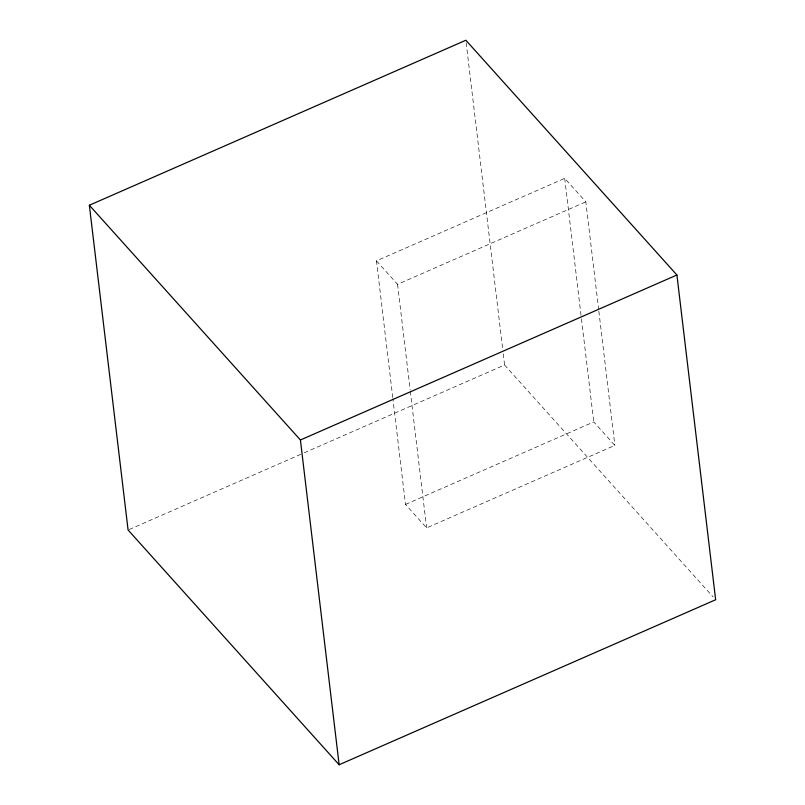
<?xml version="1.0" encoding="UTF-8"?>
<svg xmlns="http://www.w3.org/2000/svg" width="805" height="805" viewBox="0 0 805 805"><rect width="100%" height="100%" fill="white"/><g stroke="black" fill="none" stroke-linecap="round" stroke-linejoin="round"><path stroke-width="0.6" stroke-dasharray="4.03 3.02" d="M392.76 397.559L376.458 260.86L564.708 178.368L585.819 201.834L598.709 309.955M376.458 260.86L397.559 284.336L585.819 201.834M129.233 529.499L303.093 453.306M304.25 452.802L504.584 365.007L713.119 596.948M405.499 504.423L593.748 421.931L614.859 445.407L426.61 527.899L405.499 504.423L392.91 398.797M598.85 311.193L614.859 445.407M564.708 178.368L581.301 317.542M581.452 318.79L593.748 421.931M466.155 42.735L502.662 348.827M503.256 353.808L504.584 365.007M397.559 284.336L410.158 389.962M410.309 391.21L426.61 527.899"/><path stroke-width="1.21" d="M89.355 205.245L465.864 40.25L676.914 274.998L715.645 599.755L339.136 764.75L128.086 530.002L89.355 205.245L300.416 439.993L339.136 764.75M300.416 439.993L676.914 274.998"/></g></svg>
